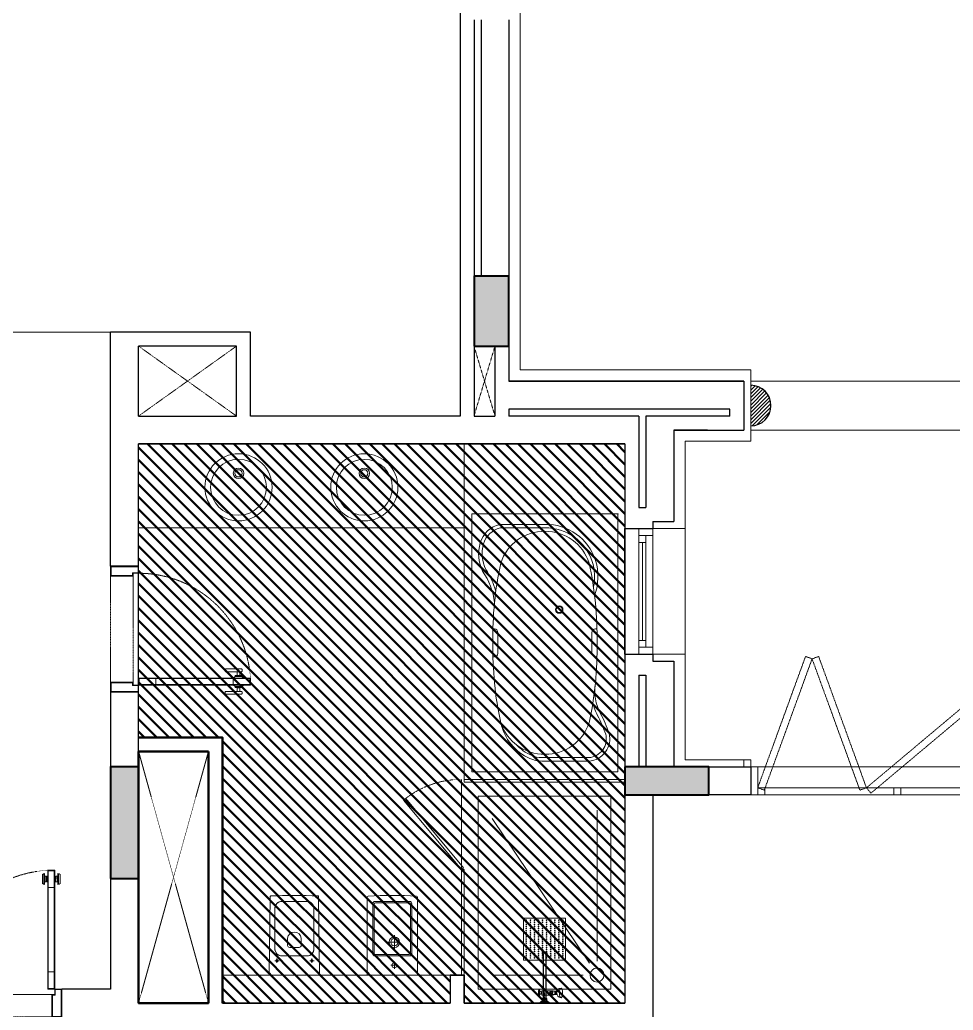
# Model space of a CAD drawing. Header units: inches. Extents: x 258415 to 640093, y 441672 to 945769.
# Drawn here: x 274835 to 281513, y 525595 to 532682 of the extents above; entities that cross this region are included whole.
import ezdxf

# ---------------------------------------------------------------- set-up
doc = ezdxf.new("R2010")
doc.units = ezdxf.units.IN
doc.header["$MEASUREMENT"] = 0
doc.set_wipeout_variables(frame=1)
for name, pattern in [('CENTER', [2, 1.25, -0.25, 0.25, -0.25]), ('HIDDEN', [0.375, 0.25, -0.125]), ('HIDDEN2', [0.1875, 0.125, -0.0625]), ('XREF-HOTEL GUEST RM_OPT-1$0$M-HIDDEN', [1.875, 1.25, -0.625]), ('XREF-HOTEL GUEST RM_OPT-1$0$M-PHANTOM', [12.5, 6.25, -1.25, 1.25, -1.25, 1.25, -1.25])]:
    doc.linetypes.add(name, pattern=pattern)
for name, color, linetype, lineweight in [('1', 1, 'Continuous', 50), ('A-DOOR', 134, 'Continuous', 18), ('A-FLOR-FIXT', 114, 'Continuous', 9), ('A-FLOR-HIDN', 8, 'HIDDEN', 13), ('A-FLOR-TILE', 8, 'Continuous', 9), ('A-GLAZ', 134, 'Continuous', 18), ('A-SHAFT', 3, 'HIDDEN2', 18), ('A-WALL-HATCH', 252, 'Continuous', 20), ('A-WALL-TILE', 8, 'Continuous', 9), ('XREF-V2-FF_COLS$0$A-COLS', 8, 'Continuous', 40), ('XREF-V2-FF_COLS$0$A-COLS-PATT', 253, 'Continuous', 20)]:
    doc.layers.add(name, color=color, linetype=linetype, lineweight=lineweight)
for name, color, linetype in [('A-WALL', 7, 'Continuous'), ('grab bar', 7, 'Continuous'), ('WIPEOUT', 2, 'Continuous')]:
    doc.layers.add(name, color=color, linetype=linetype)

# ---------------------------------------------------------------- blocks, each defined once
blk = doc.blocks.new('360x570 wc-flat-1')
blk.add_wipeout([(-144861.8, 73402.2), (-144861.8, 73754.2), (-144856.8, 73758.2), (-144301.4, 73750.7), (-144296.2, 73746.9), (-144291.8, 73578.2), (-144296.2, 73409.5), (-144300.2, 73405.7), (-144857.8, 73398.2)]).dxf.layer = 'WIPEOUT'
for p, q in [((-144774.2, 73703.2), (-144743.9, 73703.2)), ((-144759, 73718.4), (-144759, 73688.1)), ((-144384.9, 73718.2), (-144674.9, 73718.2)), ((-144724.9, 73488.2), (-144724.9, 73668.2)), ((-144334.9, 73488.2), (-144334.9, 73668.2)), ((-144664.3, 73612.2), (-144664.3, 73544.2)), ((-144598.4, 73627.2), (-144649.3, 73627.2)), ((-144598.4, 73529.2), (-144649.3, 73529.2)), ((-144774.2, 73453.2), (-144743.9, 73453.2)), ((-144759, 73438.1), (-144759, 73468.4)), ((-144384.9, 73438.2), (-144674.9, 73438.2))]:
    blk.add_line(p, q)
at = {"flags": 128}
blk.add_lwpolyline([(-144861.8, 73402.2, 0.414214), (-144857.8, 73398.2), (-144856.8, 73398.2), (-144301.4, 73405.7), (-144300.2, 73405.7, 0.39943), (-144296.2, 73409.5, 0.026126), (-144296.2, 73746.9, 0.39943), (-144300.2, 73750.7), (-144301.4, 73750.7), (-144856.8, 73758.2), (-144857.8, 73758.2, 0.414214), (-144861.8, 73754.2)], format="xyb", close=True, dxfattribs=at)
for points in [[(-144384.9, 73438.2), (-144674.9, 73438.2, -0.414214), (-144724.9, 73488.2), (-144724.9, 73668.2, -0.414214), (-144674.9, 73718.2), (-144384.9, 73718.2, -0.414214), (-144334.9, 73668.2), (-144334.9, 73488.2, -0.414214)], [(-144598.4, 73529.2), (-144649.3, 73529.2, -0.414214), (-144664.3, 73544.2), (-144664.3, 73612.2, -0.414214), (-144649.3, 73627.2), (-144598.4, 73627.2, -0.899264)]]:
    blk.add_lwpolyline(points, format="xyb", close=True)
for centre in [(-144759, 73703.2), (-144759, 73703.2), (-144759, 73453.2), (-144759, 73453.2)]:
    blk.add_circle(centre, 7.5)
for centre, radius, start, end in [((-144674.9, 73668.2), 50, 90, 180), ((-144384.9, 73668.2), 50, 0, 90), ((-144649.3, 73612.2), 15, 90, 180), ((-144603.6, 73578.2), 49.3, 276.07217, 83.92783), ((-144674.9, 73488.2), 50, 180, 270), ((-144649.3, 73544.2), 15, 180, 270), ((-144384.9, 73488.2), 50, 270, 0)]:
    blk.add_arc(centre, radius, start, end)
blk = doc.blocks.new('360x570 bidet-flat-1')
blk.add_wipeout([(-141860.6, 71781.4), (-142419, 71781.4), (-142419, 72141.4), (-141860.6, 72141.4), (-141853.6, 72134.8), (-141849, 71961.4), (-141853.6, 71788.1)]).dxf.layer = 'WIPEOUT'
for p, q in [((-142282.1, 71838.4), (-142282.1, 72084.4)), ((-142272.1, 71841.4), (-142272.1, 72081.4)), ((-141909.1, 72101.4), (-142265.1, 72101.4)), ((-141912.1, 72091.4), (-142262.1, 72091.4)), ((-141902.1, 71841.4), (-141902.1, 72081.4)), ((-141892.1, 71838.4), (-141892.1, 72084.4)), ((-141909.1, 71821.4), (-142265.1, 71821.4)), ((-141912.1, 71831.4), (-142262.1, 71831.4))]:
    blk.add_line(p, q)
at = {"ltscale": 30}
for p, q in [((-142349, 71950.4), (-142349, 72002.4)), ((-142184, 71927.2), (-142184, 72005.7)), ((-142375, 71976.4), (-142323, 71976.4)), ((-142133.2, 71976.4), (-142233.2, 71976.4))]:
    blk.add_line(p, q, dxfattribs=at)
at = {"flags": 128}
blk.add_lwpolyline([(-142419, 71781.4), (-141860.6, 71781.4, 0.399035), (-141853.6, 71788.1, 0.026808), (-141853.6, 72134.8, 0.399035), (-141860.6, 72141.4), (-142419, 72141.4)], format="xyb", close=True, dxfattribs=at)
for centre, radius in [((-142184, 71976.4), 37.5), ((-142184, 71976.4), 26), ((-142349, 71976.4), 17.5)]:
    blk.add_circle(centre, radius)
for centre, radius, start, end in [((-142265.1, 72084.4), 17, 90, 180), ((-142262.1, 72081.4), 10, 90, 180), ((-141912.1, 72081.4), 10, 0, 90), ((-141909.1, 72084.4), 17, 0, 90), ((-142265.1, 71838.4), 17, 180, 270), ((-142262.1, 71841.4), 10, 180, 270), ((-141912.1, 71841.4), 10, 270, 0), ((-141909.1, 71838.4), 17, 270, 0)]:
    blk.add_arc(centre, radius, start, end)
blk = doc.blocks.new('*U70')
at = {"color": 253, "linetype": 'HIDDEN2'}
for p, q in [((260872.7, 496338.7, 0), (261056.2, 495601.2, 0)), ((260900.9, 495562.5, 0), (260717.4, 496300.1, 0))]:
    blk.add_line(p, q, dxfattribs=at)
at = {"layer": 'A-DOOR'}
for p, q in [((260906.7, 496367.8, 0), (261683, 496560.9, 0)), ((260911.5, 496364.8, 0), (261680.1, 496556.1, 0)), ((261690.3, 496515.3, 0), (261680.1, 496556.1, 0)), ((261683, 496560.9, 0), (261695.1, 496512.4, 0)), ((261695.1, 496512.4, 0), (261683, 496560.9, 0)), ((261683, 496560.9, 0), (261683, 496560.9, 0)), ((261695.1, 496512.4, 0), (260918.8, 496319.2, 0)), ((261690.3, 496515.3, 0), (260921.7, 496324.1, 0)), ((261573.8, 496486.3, 0), (261563.7, 496527.1, 0)), ((260918.8, 496319.2, 0), (260906.7, 496367.8, 0))]:
    blk.add_line(p, q, dxfattribs=at)
at = {"layer": 'A-DOOR', "elevation": 0}
for points in [[(261610.1, 496589.1), (261501.4, 496562.1, -0.414214), (261496.5, 496565), (261493.6, 496576.6, -0.414214), (261496.5, 496581.5), (261605.2, 496608.5, -0.414214), (261610.1, 496605.6), (261613, 496594, -0.414214)], [(261643.9, 496453.3), (261535.2, 496426.2, 0.414214), (261532.3, 496421.4), (261535.2, 496409.7, 0.414214), (261540, 496406.8), (261648.7, 496433.9, 0.414214), (261651.6, 496438.7), (261648.7, 496450.3, 0.414214)]]:
    blk.add_lwpolyline(points, format="xyb", close=True, dxfattribs=at)
at = {"layer": 'A-DOOR', "elevation": 0, "flags": 128}
for points in [[(261563.7, 496527.1), (261573.8, 496486.3), (261690.3, 496515.3), (261680.1, 496556.1)], [(260911.5, 496364.8), (260921.7, 496324.1), (261038.1, 496353.1), (261028, 496393.8)]]:
    blk.add_lwpolyline(points, close=True, dxfattribs=at)
at = {"layer": 'A-DOOR', "elevation": 0}
for points in [[(261634.5, 496548.8), (261566.6, 496531.9), (261573.9, 496544), (261622.4, 496556.1)], [(261621.7, 496559), (261620.5, 496563.9), (261571.9, 496551.8), (261573.1, 496547)], [(261605.6, 496561.5), (261599.4, 496586.5), (261580, 496581.6), (261586.2, 496556.7)], [(261646.6, 496500.3), (261578.7, 496483.4), (261590.8, 496476.1), (261639.3, 496488.2)], [(261640, 496485.3), (261641.2, 496480.4), (261592.7, 496468.4), (261591.5, 496473.2)], [(261627, 496475.6), (261633.2, 496450.6), (261613.8, 496445.8), (261607.6, 496470.7)], [(260894.6, 496416.3), (260906.7, 496367.8), (260867.9, 496358.1), (260872.7, 496338.7), (260717.4, 496300.1), (260700.5, 496368)], [(260891.7, 496411.4), (260901.9, 496370.7), (260863, 496361), (260867.9, 496341.6), (260720.4, 496304.9), (260705.4, 496365.1)], [(261111.9, 495542.9), (261099.9, 495591.4), (261061, 495581.8), (261056.2, 495601.2), (260900.9, 495562.5), (260917.8, 495494.6)], [(261107.1, 495545.8), (261096.9, 495586.6), (261058.1, 495576.9), (261053.3, 495596.3), (260905.8, 495559.6), (260920.8, 495499.5)]]:
    blk.add_lwpolyline(points, close=True, dxfattribs=at)
at = {"layer": 'A-DOOR', "linetype": 'CENTER', "ltscale": 0.4}
blk.add_arc((260905.6, 496369.9, 0), 802.3, 284.01482, 10.23282, dxfattribs=at)
blk = doc.blocks.new('*U75')
at = {"color": 253, "linetype": 'HIDDEN2'}
for p, q in [((259343.6, 493206.9, 0), (260954.5, 493607.6, 0)), ((260993.1, 493452.4, 0), (259382.2, 493051.6, 0))]:
    blk.add_line(p, q, dxfattribs=at)
at = {"layer": 'A-DOOR'}
for p, q in [((260693.7, 494436.7, 0), (260713, 494359.1, 0)), ((260702.4, 494418.3, 0), (260712.1, 494420.7, 0)), ((260759, 494476.1, 0), (260710.5, 494464.1, 0)), ((260710.5, 494464.1, 0), (260759, 494476.1, 0)), ((260710.5, 494464.1, 0), (260915.7, 493639.2, 0)), ((260712.1, 494420.7, 0), (260721.7, 494381.9, 0)), ((260715.4, 494461.2, 0), (260756.1, 494471.3, 0)), ((260715.4, 494461.2, 0), (260918.7, 493644.1, 0)), ((260716, 494421.7, 0), (260720.8, 494422.9, 0)), ((260716, 494421.7, 0), (260725.6, 494382.8, 0)), ((260959.4, 493654.2, 0), (260756.1, 494471.3, 0)), ((260964.3, 493651.3, 0), (260759, 494476.1, 0)), ((260774.1, 494436.1, 0), (260769.3, 494434.9, 0)), ((260774.1, 494436.1, 0), (260783.8, 494397.3, 0)), ((260787.7, 494439.5, 0), (260778, 494437.1, 0)), ((260778, 494437.1, 0), (260787.6, 494398.3, 0)), ((260786.7, 494459.9, 0), (260806.1, 494382.2, 0)), ((260787.7, 494439.5, 0), (260797.3, 494400.7, 0)), ((260702.4, 494418.3, 0), (260712, 494379.5, 0)), ((260712, 494379.5, 0), (260721.7, 494381.9, 0)), ((260725.6, 494382.8, 0), (260730.4, 494384, 0)), ((260744.3, 494344.7, 0), (260785.1, 494354.8, 0)), ((260783.8, 494397.3, 0), (260778.9, 494396.1, 0)), ((260797.3, 494400.7, 0), (260787.6, 494398.3, 0)), ((259157.8, 494077.8, 0), (259109.3, 494065.7, 0)), ((259109.3, 494065.7, 0), (259157.8, 494077.8, 0)), ((259314.5, 493240.8, 0), (259109.3, 494065.7, 0)), ((259154.9, 494072.9, 0), (259114.2, 494062.8, 0)), ((259154.9, 494072.9, 0), (259358.2, 493255.8, 0)), ((259157.8, 494077.8, 0), (259363.1, 493252.9, 0)), ((259092.5, 494038.3, 0), (259111.8, 493960.7, 0)), ((259101.2, 494019.9, 0), (259110.9, 494022.3, 0)), ((259101.2, 494019.9, 0), (259110.8, 493981.1, 0)), ((259110.9, 494022.3, 0), (259120.5, 493983.5, 0)), ((259317.5, 493245.7, 0), (259114.2, 494062.8, 0)), ((259114.8, 494023.3, 0), (259119.6, 494024.5, 0)), ((259114.8, 494023.3, 0), (259124.4, 493984.5, 0)), ((259172.9, 494037.7, 0), (259168.1, 494036.6, 0)), ((259172.9, 494037.7, 0), (259182.6, 493998.9, 0)), ((259186.5, 494041.1, 0), (259176.8, 494038.7, 0)), ((259176.8, 494038.7, 0), (259186.4, 493999.9, 0)), ((259182.6, 493998.9, 0), (259177.8, 493997.7, 0)), ((259185.5, 494061.5, 0), (259204.9, 493983.9, 0)), ((259196.2, 494002.3, 0), (259186.4, 493999.9, 0)), ((259186.5, 494041.1, 0), (259196.2, 494002.3, 0)), ((259110.8, 493981.1, 0), (259120.5, 493983.5, 0)), ((259124.4, 493984.5, 0), (259129.2, 493985.7, 0)), ((259183.9, 493956.5, 0), (259143.1, 493946.3, 0)), ((260915.7, 493639.2, 0), (260964.3, 493651.3, 0)), ((259363.1, 493252.9, 0), (259314.5, 493240.8, 0))]:
    blk.add_line(p, q, dxfattribs=at)
at = {"layer": 'A-DOOR', "elevation": 0}
for points in [[(260681, 494425.3), (260696.5, 494363.2)], [(260689.2, 494433.8), (260707.7, 494359.6)], [(260792, 494459.3), (260810.5, 494385.2)], [(260803.2, 494455.7), (260818.7, 494393.6)], [(259079.8, 494027), (259095.3, 493964.8)], [(259088.1, 494035.4), (259106.5, 493961.3)], [(259190.8, 494061), (259209.3, 493986.8)], [(259202, 494057.4), (259217.5, 493995.2)]]:
    blk.add_lwpolyline(points, dxfattribs=at)
for points in [[(260693.7, 494436.7), (260713, 494359.1, -2.191511)], [(260786.7, 494459.9), (260806.1, 494382.2, 2.191511)], [(259092.5, 494038.3), (259111.8, 493960.7, -2.191511)], [(259185.5, 494061.5), (259204.9, 493983.9, 2.191511)]]:
    blk.add_lwpolyline(points, format="xyb", dxfattribs=at)
at = {"layer": 'A-DOOR', "elevation": 0, "flags": 128}
for points in [[(260785.1, 494354.8), (260744.3, 494344.7), (260715.4, 494461.2), (260756.1, 494471.3)], [(259143.1, 493946.3), (259183.9, 493956.5), (259154.9, 494072.9), (259114.2, 494062.8)], [(260959.4, 493654.2), (260918.7, 493644.1), (260889.7, 493760.5), (260930.4, 493770.7)], [(259317.5, 493245.7), (259358.2, 493255.8), (259329.2, 493372.3), (259288.5, 493362.1)]]:
    blk.add_lwpolyline(points, close=True, dxfattribs=at)
at = {"layer": 'A-DOOR', "elevation": 0}
for points in [[(261012.8, 493663.4), (260964.3, 493651.3), (260973.9, 493612.5), (260954.5, 493607.6), (260993.1, 493452.4), (261061.1, 493469.3)], [(261009.9, 493658.5), (260969.1, 493648.4), (260978.8, 493609.6), (260959.4, 493604.7), (260996.1, 493457.2), (261056.2, 493472.2)], [(259266, 493228.8), (259314.5, 493240.8), (259324.2, 493202), (259343.6, 493206.9), (259382.2, 493051.6), (259314.3, 493034.7)], [(259270.9, 493225.9), (259311.6, 493236), (259321.3, 493197.2), (259340.7, 493202), (259377.4, 493054.5), (259317.2, 493039.5)]]:
    blk.add_lwpolyline(points, close=True, dxfattribs=at)
at = {"layer": 'A-DOOR', "linetype": 'CENTER', "ltscale": 0.4}
for centre, start, end in [((260967.2, 493650.8, 0), 107.52049, 193.89376), ((259312.1, 493239, 0), 14.04909, 100.42235)]:
    blk.add_arc(centre, 852.8, start, end, dxfattribs=at)
at = {"layer": 'A-DOOR'}
for centre, start, end in [((260714.6, 494400.7, 0), 120.23163, 143.76324), ((260785.1, 494418.2, 0), 64.1796, 87.71122), ((260714.6, 494400.7, 0), 244.1796, 267.71122), ((260785.1, 494418.2, 0), 300.23163, 323.76324), ((259113.5, 494002.3, 0), 120.23163, 143.76324), ((259183.9, 494019.9, 0), 64.1796, 87.71122), ((259183.9, 494019.9, 0), 300.23163, 323.76324), ((259113.5, 494002.3, 0), 244.1796, 267.71122)]:
    blk.add_arc(centre, 41.7, start, end, dxfattribs=at)
blk = doc.blocks.new('*E32')
at = {"color": 0, "linetype": 'Continuous', "lineweight": 30, "extrusion": (0, 0, -1)}
for centre, major_axis, ratio, start_param, end_param in [((-2.7, 33.5), (0.048, -0.498), 0.095735, 1.580043, 3.141593), ((-2.7, 33.5), (-0.048, 0.498), 0.048068, 4.721659, 6.283185), ((-2.7, -33.5), (0.024, 0.499), 0.096154, 4.268175, 4.70774)]:
    blk.add_ellipse(centre, major_axis=major_axis, ratio=ratio, start_param=start_param, end_param=end_param, dxfattribs=at)
at = {"color": 0, "linetype": 'Continuous', "lineweight": 30}
blk.add_ellipse((-2.7, -33.5), major_axis=(0.048, 0.498), ratio=0.048068, start_param=1.575445, end_param=3.141593, dxfattribs=at)
blk = doc.blocks.new('XREF-HOTEL GUEST RM_OPT-1$0$HOLE')
at = {"extrusion": (0.001334, 0.001979, 0.999997)}
for radius, start, end in [(0.0025, 39.98852, 219.98852), (0.00213, 39.98852, 219.98852), (0.0025, 219.98852, 39.98852), (0.00213, 219.98852, 39.98852), (0.00113, 39.98852, 219.98852), (0.00113, 219.98852, 39.98852)]:
    blk.add_arc((0, 0), radius, start, end, dxfattribs=at)
blk = doc.blocks.new('XREF-HOTEL GUEST RM_OPT-1$0$SHO-RAIN-HEAD')
blk.add_lwpolyline([(-0.15, 0), (0.15, 0), (0.15, 0.3), (-0.15, 0.3)], close=True)
at = {"rotation": 89.99999999058507}
for p in [(-0.1309, 0.285), (-0.1018, 0.285), (-0.0727, 0.285), (-0.0436, 0.285), (-0.0145, 0.285), (0.0145, 0.285), (0.0436, 0.285), (0.0727, 0.285), (0.1018, 0.285), (0.1309, 0.285), (-0.1309, 0.27), (-0.1309, 0.255), (-0.1309, 0.24), (-0.1309, 0.225), (-0.1309, 0.21), (-0.1018, 0.27), (-0.1018, 0.255), (-0.1018, 0.24), (-0.1018, 0.225), (-0.1018, 0.21), (-0.0727, 0.27), (-0.0727, 0.255), (-0.0727, 0.24), (-0.0727, 0.225), (-0.0727, 0.21), (-0.0436, 0.27), (-0.0436, 0.255), (-0.0436, 0.24), (-0.0436, 0.225), (-0.0436, 0.21), (-0.0145, 0.27), (-0.0145, 0.255), (-0.0145, 0.24), (-0.0145, 0.225), (-0.0145, 0.21), (0.0145, 0.27), (0.0145, 0.255), (0.0145, 0.24), (0.0145, 0.225), (0.0145, 0.21), (0.0436, 0.27), (0.0436, 0.255), (0.0436, 0.24), (0.0436, 0.225), (0.0436, 0.21), (0.0727, 0.27), (0.0727, 0.255), (0.0727, 0.24), (0.0727, 0.225), (0.0727, 0.21), (0.1018, 0.27), (0.1018, 0.255), (0.1018, 0.24), (0.1018, 0.225), (0.1018, 0.21), (0.1309, 0.27), (0.1309, 0.255), (0.1309, 0.24), (0.1309, 0.225), (0.1309, 0.21), (-0.1309, 0.195), (-0.1309, 0.18), (-0.1309, 0.165), (-0.1018, 0.195), (-0.1018, 0.18), (-0.1018, 0.165), (-0.0727, 0.195), (-0.0727, 0.18), (-0.0727, 0.165), (-0.0436, 0.195), (-0.0436, 0.18), (-0.0436, 0.165), (-0.0145, 0.195), (-0.0145, 0.18), (-0.0145, 0.165), (0.0145, 0.195), (0.0145, 0.18), (0.0145, 0.165), (0.0436, 0.195), (0.0436, 0.18), (0.0436, 0.165), (0.0727, 0.195), (0.0727, 0.18), (0.0727, 0.165), (0.1018, 0.195), (0.1018, 0.18), (0.1018, 0.165), (0.1309, 0.195), (0.1309, 0.18), (0.1309, 0.165)]:
    blk.add_blockref('XREF-HOTEL GUEST RM_OPT-1$0$HOLE', p, dxfattribs=at)
for p in [(-0.1309, 0.15), (-0.1018, 0.15), (-0.0727, 0.15), (-0.0436, 0.15), (-0.0145, 0.15), (0.0145, 0.15), (0.0436, 0.15), (0.0727, 0.15), (0.1018, 0.15), (0.1309, 0.15)]:
    blk.add_blockref('XREF-HOTEL GUEST RM_OPT-1$0$HOLE', p)
at = {"xscale": -1, "rotation": 89.99999948823634}
for p in [(-0.1309, 0.135), (-0.1309, 0.12), (-0.1309, 0.105), (-0.1309, 0.09), (-0.1309, 0.075), (-0.1018, 0.135), (-0.1018, 0.12), (-0.1018, 0.105), (-0.1018, 0.09), (-0.1018, 0.075), (-0.0727, 0.135), (-0.0727, 0.12), (-0.0727, 0.105), (-0.0727, 0.09), (-0.0727, 0.075), (-0.0436, 0.135), (-0.0436, 0.12), (-0.0436, 0.105), (-0.0436, 0.09), (-0.0436, 0.075), (-0.0145, 0.135), (-0.0145, 0.12), (-0.0145, 0.105), (-0.0145, 0.09), (-0.0145, 0.075), (0.0145, 0.135), (0.0145, 0.12), (0.0145, 0.105), (0.0145, 0.09), (0.0145, 0.075), (0.0436, 0.135), (0.0436, 0.12), (0.0436, 0.105), (0.0436, 0.09), (0.0436, 0.075), (0.0727, 0.135), (0.0727, 0.12), (0.0727, 0.105), (0.0727, 0.09), (0.0727, 0.075), (0.1018, 0.135), (0.1018, 0.12), (0.1018, 0.105), (0.1018, 0.09), (0.1018, 0.075), (0.1309, 0.135), (0.1309, 0.12), (0.1309, 0.105), (0.1309, 0.09), (0.1309, 0.075), (-0.1309, 0.06), (-0.1309, 0.045), (-0.1309, 0.03), (-0.1309, 0.015), (-0.1018, 0.06), (-0.1018, 0.045), (-0.1018, 0.03), (-0.1018, 0.015), (-0.0727, 0.06), (-0.0727, 0.045), (-0.0727, 0.03), (-0.0727, 0.015), (-0.0436, 0.06), (-0.0436, 0.045), (-0.0436, 0.03), (-0.0436, 0.015), (-0.0145, 0.06), (-0.0145, 0.045), (-0.0145, 0.03), (-0.0145, 0.015), (0.0145, 0.06), (0.0145, 0.045), (0.0145, 0.03), (0.0145, 0.015), (0.0436, 0.06), (0.0436, 0.045), (0.0436, 0.03), (0.0436, 0.015), (0.0727, 0.06), (0.0727, 0.045), (0.0727, 0.03), (0.0727, 0.015), (0.1018, 0.06), (0.1018, 0.045), (0.1018, 0.03), (0.1018, 0.015), (0.1309, 0.06), (0.1309, 0.045), (0.1309, 0.03), (0.1309, 0.015)]:
    blk.add_blockref('XREF-HOTEL GUEST RM_OPT-1$0$HOLE', p, dxfattribs=at)
blk = doc.blocks.new('shower 2')
at = {"linetype": 'Continuous', "lineweight": 30, "extrusion": (-0.001334, -0.001979, 0.999997)}
for p, q in [((-353, 10.6, -0.4), (-35, 10.5, 0)), ((-35, 11.6, 0), (-30, 15, 0)), ((-35, 11.6, 0), (-35, 0, 0)), ((-35, 0, 0), (-35, -11.6, -0.1)), ((-30, 15, 0), (-30, 15, 0)), ((-29.8, 15, 0), (-30, 15, 0)), ((-30, 15, 0), (-30, 15, 0)), ((-29.8, 2.1, 0), (-30, 0.8, 0)), ((-30, 0.8, 0), (-30, 0, 0)), ((-30, 0, 0), (-30, -0.9, 0)), ((-29.4, 15, 0), (-29.8, 15, 0)), ((-29.5, 3.3, 0), (-29.8, 2.1, 0)), ((-29, 4.5, 0), (-29.5, 3.3, 0)), ((-29, 15, 0), (-29.4, 15, 0)), ((-28.4, 15, 0), (-29, 15, 0)), ((-28.5, 5.6, 0), (-29, 4.5, 0)), ((-27.9, 6.7, 0), (-28.5, 5.6, 0)), ((-27.8, 15, 0), (-28.4, 15, 0)), ((-27.2, 7.7, 0), (-27.9, 6.7, 0)), ((-27.1, 15, 0), (-27.8, 15, 0)), ((-26.5, 8.8, 0), (-27.2, 7.7, 0)), ((-26.4, 15, 0), (-27.1, 15, 0)), ((-25.7, 9.7, 0), (-26.5, 8.8, 0)), ((-25.7, 15, 0), (-26.4, 15, 0)), ((-24.9, 15, 0), (-25.7, 15, 0)), ((-24.9, 10.7, 0), (-25.7, 9.7, 0)), ((-24, 15, 0), (-24.9, 15, 0)), ((-24.1, 11.6, 0), (-24.9, 10.7, 0)), ((-23.2, 12.5, 0), (-24.1, 11.6, 0)), ((-23.1, 15.1, 0), (-24, 15, 0)), ((-22.2, 13.3, 0), (-23.2, 12.5, 0)), ((-22.2, 15.2, 0), (-23.1, 15.1, 0)), ((-21.2, 15.4, 0), (-22.2, 15.2, 0)), ((-21.3, 14.1, 0), (-22.2, 13.3, 0)), ((-20.3, 14.8, 0), (-21.3, 14.1, 0)), ((-20.2, 15.6, 0), (-21.2, 15.4, 0)), ((-19.2, 15.5, 0), (-20.3, 14.8, 0)), ((-19.2, 16, 0), (-20.2, 15.6, 0)), ((-19.2, 16, 0), (-17.6, 16.5, 0)), ((-3.4, 33.4, 0.1), (-3.3, 33.6, 0.1)), ((-3.3, 33.6, 0.1), (-3.2, 33.7, 0.1)), ((-3.2, 33.7, 0.1), (-3.1, 33.9, 0.1)), ((-3.1, 33.9, 0.1), (-2.8, 34, 0.1)), ((-2.3, 34, 0.1), (-2.8, 34, 0.1)), ((0, 33.5, 0.1), (-2.8, 33.5, 0.1)), ((-1.9, 34, 0.1), (-2.3, 34, 0.1)), ((-1.5, 34, 0.1), (-1.9, 34, 0.1)), ((-1.1, 34, 0.1), (-1.5, 34, 0.1)), ((-0.8, 34, 0.1), (-1.1, 34, 0.1)), ((-0.4, 34, 0.1), (-0.8, 34, 0.1)), ((0, 34, 0.1), (-0.4, 34, 0.1)), ((0, 33.5, 0.1), (0, 34, 0.1)), ((0, -33.5, -0.1), (0, 33.5, 0.1)), ((-35, -10.5, -0.1), (-353, -10.4, -0.5)), ((-30, -15, -0.1), (-35, -11.6, -0.1)), ((-30, -0.9, 0), (-29.8, -2.1, 0)), ((-29.8, -15, -0.1), (-30, -15, -0.1)), ((-30, -15, -0.1), (-30, -15, -0.1)), ((-29.8, -2.1, 0), (-29.4, -3.4, 0)), ((-29.5, -15, -0.1), (-29.8, -15, -0.1)), ((-29, -15, -0.1), (-29.5, -15, -0.1)), ((-29.4, -3.4, 0), (-29, -4.5, 0)), ((-29, -4.5, 0), (-28.5, -5.6, 0)), ((-28.5, -15, -0.1), (-29, -15, -0.1)), ((-28.5, -5.6, 0), (-27.9, -6.7, -0.1)), ((-27.9, -15, -0.1), (-28.5, -15, -0.1)), ((-27.9, -6.7, -0.1), (-27.2, -7.8, -0.1)), ((-27.2, -15, -0.1), (-27.9, -15, -0.1)), ((-27.2, -7.8, -0.1), (-26.5, -8.8, -0.1)), ((-26.5, -15, -0.1), (-27.2, -15, -0.1)), ((-26.5, -8.8, -0.1), (-25.7, -9.8, -0.1)), ((-25.7, -15, -0.1), (-26.5, -15, -0.1)), ((-25.7, -9.8, -0.1), (-24.9, -10.7, -0.1)), ((-24.9, -15, -0.1), (-25.7, -15, -0.1)), ((-24.9, -10.7, -0.1), (-24.1, -11.6, -0.1)), ((-24.1, -15, -0.1), (-24.9, -15, -0.1)), ((-24.1, -11.6, -0.1), (-23.2, -12.5, -0.1)), ((-23.2, -15.1, -0.1), (-24.1, -15, -0.1)), ((-23.2, -12.5, -0.1), (-22.2, -13.3, -0.1)), ((-22.2, -15.2, -0.1), (-23.2, -15.1, -0.1)), ((-22.2, -13.3, -0.1), (-21.3, -14.1, -0.1)), ((-21.3, -15.4, -0.1), (-22.2, -15.2, -0.1)), ((-21.3, -14.1, -0.1), (-20.3, -14.8, -0.1)), ((-20.3, -15.6, -0.1), (-21.3, -15.4, -0.1)), ((-20.3, -14.8, -0.1), (-19.2, -15.5, -0.1)), ((-19.2, -16, -0.1), (-20.3, -15.6, -0.1)), ((-17.6, -16.5, -0.1), (-19.2, -16, -0.1)), ((-3.4, -33.4, -0.1), (-3.3, -33.6, -0.1)), ((-3.3, -33.6, -0.1), (-3.2, -33.7, -0.1)), ((-3.2, -33.7, -0.1), (-3.1, -33.9, -0.1)), ((-3.1, -33.9, -0.1), (-2.9, -34, -0.1)), ((0, -33.5, -0.1), (-2.8, -33.5, -0.1)), ((-2.8, -34, -0.1), (-2.3, -34, -0.1)), ((-2.6, -34, -0.1), (-2.2, -34, -0.1)), ((-2.3, -34, -0.1), (-2, -34, -0.1)), ((-2, -34, -0.1), (-1.6, -34, -0.1)), ((-1.6, -34, -0.1), (-1.2, -34, -0.1)), ((-1.2, -34, -0.1), (-0.8, -34, -0.1)), ((-0.8, -34, -0.1), (-0.5, -34, -0.1)), ((-0.5, -34, -0.1), (0, -34, -0.1)), ((0, -34, -0.1), (0, -33.5, -0.1))]:
    blk.add_line(p, q, dxfattribs=at)
at = {"extrusion": (0.001334, 0.001979, -0.999997)}
for p, q in [((-35, 10.5, 0), (-247.6, 10.6, -0.3)), ((-30, 15, 0), (-35, 11.6, 0)), ((-35, 11.6, 0), (-35, 10.5, 0)), ((-26.2, 15, 0), (-30, 15, 0)), ((-23.4, 15.1, 0), (-26.2, 15, 0)), ((-19.7, 15.8, 0), (-23.4, 15.1, 0)), ((-17.6, 16.6, 0), (-19.7, 15.8, 0)), ((-15, 18.2, 0), (-17.6, 16.6, 0)), ((-13.1, 19.8, 0), (-15, 18.2, 0)), ((-11.3, 21.7, 0), (-13.1, 19.8, 0)), ((-9.7, 24.1, 0), (-11.3, 21.7, 0)), ((-6.7, 28.5, 0), (-9.7, 24.1, 0)), ((-4.4, 31.9, 0.1), (-6.7, 28.5, 0)), ((-3.7, 32.9, 0.1), (-4.4, 31.9, 0.1)), ((-3.3, 33.6, 0.1), (-3.7, 32.9, 0.1)), ((-2.8, 34, 0.1), (-3.3, 33.6, 0.1)), ((0, 34, 0.1), (-2.8, 34, 0.1)), ((0, -34, -0.1), (0, 34, 0.1)), ((-248.5, -10.4, -0.4), (-35, -10.5, -0.1)), ((-35, -10.5, -0.1), (-35, -11.6, -0.1)), ((-35, -11.6, -0.1), (-30, -15, -0.1)), ((-30, -15, -0.1), (-25.1, -15, -0.1)), ((-25.1, -15, -0.1), (-23.6, -15, -0.1)), ((-23.6, -15, -0.1), (-21.5, -15.3, -0.1)), ((-21.5, -15.3, -0.1), (-19.2, -16, -0.1)), ((-19.2, -16, -0.1), (-17.4, -16.7, -0.1)), ((-17.4, -16.7, -0.1), (-15.5, -17.8, -0.1)), ((-15.5, -17.8, -0.1), (-13.6, -19.3, -0.1)), ((-13.6, -19.3, -0.1), (-12.4, -20.5, -0.1)), ((-12.4, -20.5, -0.1), (-11.3, -21.8, -0.1)), ((-11.3, -21.8, -0.1), (-8.8, -25.3, -0.1)), ((-8.8, -25.3, -0.1), (-3.5, -33.3, -0.1)), ((-3.5, -33.3, -0.1), (-3.3, -33.6, -0.1)), ((-3.3, -33.6, -0.1), (-3.1, -33.9, -0.1)), ((-3.1, -33.9, -0.1), (-2.8, -34, -0.1)), ((-2.8, -34, -0.1), (-2.5, -34, -0.1)), ((-2.5, -34, -0.1), (0, -34, -0.1))]:
    blk.add_line(p, q, dxfattribs=at)
for p, q in [((-99.1, 36.6, 0), (-99.1, 41.2, 0)), ((-99.1, 41.2, 0), (-45.9, 41.2, 0)), ((-45.9, 36.6, 0), (-99.1, 36.6, 0)), ((-88.8, 41.2, 0), (-88.8, 42.8, 0)), ((-88.8, 42.8, 0), (-56.3, 42.8, 0)), ((-56.3, 41.2, 0), (-88.8, 41.2, 0)), ((-88.8, 41.2, 0), (-88.8, 36.6, 0)), ((-87.3, -60.5, 0), (-87.3, 20, 0)), ((-87.3, 20, 0), (-57.3, 20, 0)), ((-78.9, 27.2, 0), (-78.9, 23, 0)), ((-66.1, 23, 0), (-78.9, 23, 0)), ((-67.1, 23, 0), (-77.9, 23, 0)), ((-77.9, 23, 0), (-77.9, 20, 0)), ((-77.9, 20, 0), (-67.1, 20, 0)), ((-72.3, 41.2, 0), (-72.3, 36.6, 0)), ((-67.1, 20, 0), (-67.1, 23, 0)), ((-66.1, 27.2, 0), (-66.1, 23, 0)), ((-57.3, 20, 0), (-57.3, -60.5, 0)), ((-20.7, 8.6, 0), (-57.3, 8.7, 0)), ((-56.3, 42.8, 0), (-56.3, 41.2, 0)), ((-56.3, 41.2, 0), (-56.3, 36.6, 0)), ((-45.9, 41.2, 0), (-45.9, 36.6, 0)), ((-21.1, -8.6, 0), (-21.1, 8.6, 0)), ((-3, 22.5, 0), (-5, 22.5, 0)), ((-5, 22.5, 0), (-5, -22.5, 0)), ((0, 22.5, 0), (-3, 22.5, 0)), ((0, -22.5, 0), (0, 22.5, 0)), ((0, -20, 0), (0, 20, 0)), ((-84.1, -60.5, 0), (-87.3, -60.5, 0)), ((-84.2, -88.6, 0), (-84.1, -47.4, 0)), ((-60.9, -88.4, 0), (-60.9, -47.4, 0)), ((-57.3, -60.5, 0), (-60.9, -60.5, 0)), ((-21.1, -8.6, 0), (-57.3, -8.6, 0)), ((-5, -22.5, 0), (0, -22.5, 0))]:
    blk.add_line(p, q)
at = {"linetype": 'XREF-HOTEL GUEST RM_OPT-1$0$M-PHANTOM', "ltscale": 0.25}
blk.add_line((-92.1, 0, 0), (2.9, 0, 0), dxfattribs=at)
at = {"linetype": 'Continuous', "lineweight": 0, "extrusion": (-0.001334, -0.001979, 0.999997)}
for p, q in [((-17.6, 16.5, 0), (-30, 10.6, 0)), ((-30, 15, 0), (-30, 10.6, 0)), ((-30, 10.6, 0), (-30, 0.8, 0)), ((-17.7, 16.6, 0), (-19.2, 16, 0)), ((-19.2, 15.5, 0), (-18.2, 15.9, 0)), ((-18.2, 15.9, 0), (-17.2, 16.4, 0)), ((-16.4, 17.2, 0), (-17.7, 16.6, 0)), ((-17.2, 16.4, 0), (-16.2, 16.9, 0)), ((-15.2, 18, 0), (-16.4, 17.2, 0)), ((-16.2, 16.9, 0), (-15.3, 17.5, 0)), ((-15.3, 17.5, 0), (-14.5, 18.1, 0)), ((-14.1, 18.9, 0), (-15.2, 18, 0)), ((-14.5, 18.1, 0), (-13.7, 18.8, 0)), ((-13.1, 19.8, 0), (-14.1, 18.9, 0)), ((-13.7, 18.8, 0), (-13, 19.5, 0)), ((-12.1, 20.7, 0), (-13.1, 19.8, 0)), ((-13, 19.5, 0), (-12.3, 20.2, 0)), ((-12.3, 20.2, 0), (-11.7, 20.9, 0)), ((-11.3, 21.7, 0), (-12.1, 20.7, 0)), ((-11.7, 20.9, 0), (-11.1, 21.7, 0)), ((-10.6, 22.7, 0), (-11.3, 21.7, 0)), ((-11.1, 21.7, 0), (-10.6, 22.5, 0)), ((-9.9, 23.8, 0), (-10.6, 22.7, 0)), ((-10.6, 22.5, 0), (-10, 23.3, 0)), ((-10, 23.3, 0), (-9.5, 24.1, 0)), ((-9.2, 24.9, 0), (-9.9, 23.8, 0)), ((-9.5, 24.1, 0), (-9, 24.8, 0)), ((-8.4, 25.9, 0), (-9.2, 24.9, 0)), ((-9, 24.8, 0), (-8.5, 25.6, 0)), ((-8.5, 25.6, 0), (-7.9, 26.4, 0)), ((-7.7, 27, 0), (-8.4, 25.9, 0)), ((-7.9, 26.4, 0), (-7.4, 27.2, 0)), ((-7, 28.1, 0), (-7.7, 27, 0)), ((-7.4, 27.2, 0), (-6.9, 28, 0)), ((-6.3, 29.2, 0), (-7, 28.1, 0)), ((-6.9, 28, 0), (-6.3, 28.8, 0)), ((-5.5, 30.2, 0.1), (-6.3, 29.2, 0)), ((-6.3, 28.8, 0), (-5.8, 29.6, 0.1)), ((-5.8, 29.6, 0.1), (-5.3, 30.4, 0.1)), ((-4.8, 31.3, 0.1), (-5.5, 30.2, 0.1)), ((-5.3, 30.4, 0.1), (-4.7, 31.1, 0.1)), ((-4.1, 32.4, 0.1), (-4.8, 31.3, 0.1)), ((-4.7, 31.1, 0.1), (-4.2, 31.9, 0.1)), ((-4.2, 31.9, 0.1), (-3.7, 32.7, 0.1)), ((-3.4, 33.5, 0.1), (-4.1, 32.4, 0.1)), ((-3.7, 32.7, 0.1), (-2.8, 33.5, 0.1)), ((-2.8, 34, 0.1), (-2.9, 34, 0.1)), ((-2.8, 33.5, 0.1), (-2.8, -33.5, -0.1)), ((-30, -10.6, -0.1), (-30, -0.9, 0)), ((-30, -15, -0.1), (-30, -10.6, -0.1)), ((-30, -10.6, -0.1), (-17.6, -16.5, -0.1)), ((-18.2, -15.9, -0.1), (-19.2, -15.5, -0.1)), ((-19.2, -16, -0.1), (-17.8, -16.5, -0.1)), ((-17.2, -16.4, -0.1), (-18.2, -15.9, -0.1)), ((-17.8, -16.5, -0.1), (-16.5, -17.2, -0.1)), ((-16.2, -16.9, -0.1), (-17.2, -16.4, -0.1)), ((-16.5, -17.2, -0.1), (-15.3, -18, -0.1)), ((-15.3, -17.5, -0.1), (-16.2, -16.9, -0.1)), ((-14.5, -18.1, -0.1), (-15.3, -17.5, -0.1)), ((-15.3, -18, -0.1), (-14.2, -18.8, -0.1)), ((-13.7, -18.8, -0.1), (-14.5, -18.1, -0.1)), ((-14.2, -18.8, -0.1), (-13.1, -19.7, -0.1)), ((-13, -19.5, -0.1), (-13.7, -18.8, -0.1)), ((-13.1, -19.7, -0.1), (-12.2, -20.6, -0.1)), ((-12.3, -20.2, -0.1), (-13, -19.5, -0.1)), ((-11.7, -20.9, -0.1), (-12.3, -20.2, -0.1)), ((-12.2, -20.6, -0.1), (-11.4, -21.6, -0.1)), ((-11.1, -21.7, -0.1), (-11.7, -20.9, -0.1)), ((-11.4, -21.6, -0.1), (-10.6, -22.7, -0.1)), ((-10.6, -22.5, -0.1), (-11.1, -21.7, -0.1)), ((-10.1, -23.3, -0.1), (-10.6, -22.5, -0.1)), ((-10.6, -22.7, -0.1), (-9.9, -23.7, -0.1)), ((-9.5, -24.1, -0.1), (-10.1, -23.3, -0.1)), ((-9.9, -23.7, -0.1), (-9.2, -24.8, -0.1)), ((-9, -24.8, -0.1), (-9.5, -24.1, -0.1)), ((-9.2, -24.8, -0.1), (-8.5, -25.9, -0.1)), ((-8.5, -25.6, -0.1), (-9, -24.8, -0.1)), ((-7.9, -26.4, -0.1), (-8.5, -25.6, -0.1)), ((-8.5, -25.9, -0.1), (-7.8, -27, -0.1)), ((-7.4, -27.2, -0.1), (-7.9, -26.4, -0.1)), ((-7.8, -27, -0.1), (-7, -28, -0.1)), ((-6.9, -28, -0.1), (-7.4, -27.2, -0.1)), ((-7, -28, -0.1), (-6.3, -29.1, -0.1)), ((-6.3, -28.8, -0.1), (-6.9, -28, -0.1)), ((-5.8, -29.6, -0.1), (-6.3, -28.8, -0.1)), ((-6.3, -29.1, -0.1), (-5.6, -30.2, -0.1)), ((-5.3, -30.4, -0.1), (-5.8, -29.6, -0.1)), ((-5.6, -30.2, -0.1), (-4.9, -31.2, -0.1)), ((-4.7, -31.1, -0.1), (-5.3, -30.4, -0.1)), ((-4.9, -31.2, -0.1), (-4.1, -32.3, -0.1)), ((-4.2, -31.9, -0.1), (-4.7, -31.1, -0.1)), ((-3.7, -32.7, -0.1), (-4.2, -31.9, -0.1)), ((-4.1, -32.3, -0.1), (-3.4, -33.4, -0.1)), ((-2.8, -33.5, -0.1), (-3.7, -32.7, -0.1)), ((-2.9, -34, -0.1), (-2.8, -34, -0.1))]:
    blk.add_line(p, q, dxfattribs=at)
at = {"linetype": 'XREF-HOTEL GUEST RM_OPT-1$0$M-HIDDEN', "ltscale": 0.5}
for radius in [6.11, 5.13]:
    blk.add_circle((-72.3, -47.4, 0), radius, dxfattribs=at)
at = {"linetype": 'Continuous', "lineweight": 30, "extrusion": (-0.001334, -0.001979, 0.999997)}
for centre, radius, start, end in [((-353, 0.1), 16, 41.00005, 318.97144), ((-353, 0.1), 11.7, 64.29043, 295.68105), ((-353, 0.1), 10.5, 89.98574, 269.98574), ((1.4, -33.8), 4.16, 175.90213, 181.48308)]:
    blk.add_arc(centre, radius, start, end, dxfattribs=at)
for centre, radius, start, end in [((-97.9, 9.9, 0), 26.7, 51.52524, 92.59253), ((-85.6, 25.4, 0), 6.96, 15.19411, 51.39639), ((-59.4, 25.4, 0), 6.96, 128.59148, 164.79376), ((-47.1, 9.9, 0), 26.7, 87.39535, 128.46263), ((-20.9, 24.7, 0), 16, 269.41194, 352.15855), ((-72.5, -47.4, 0), 11.6, 359.99394, 179.99394), ((-21.8, -25.7, 0), 17.1, 10.88213, 87.52313), ((-72.3, -121.8, 0), 35.2, 6.72565, 173.26223), ((-72.3, -109, 0), 35.2, 71.13771, 109.64353)]:
    blk.add_arc(centre, radius, start, end)
at = {"linetype": 'XREF-HOTEL GUEST RM_OPT-1$0$M-HIDDEN', "ltscale": 0.5}
for centre, radius, start, end in [((-72.5, -47.4, 0), 11.6, 179.99394, 359.99394), ((-72.3, -112.7, 0), 35.2, 71.13771, 109.64353), ((-72.3, -116.1, 0), 35.2, 71.13771, 109.64353), ((-72.3, -118.6, 0), 35.2, 71.13771, 109.64353), ((-72.3, -120.6, 0), 35.2, 71.13771, 109.64353)]:
    blk.add_arc(centre, radius, start, end, dxfattribs=at)
blk.add_ellipse((-72.3, -117.7, 0), major_axis=(-35, 0), ratio=0.308649, start_param=-1.570796, end_param=4.712389)
at = {"xscale": 1000, "yscale": 1000, "zscale": 1000, "rotation": 89.99717731048788}
blk.add_blockref('XREF-HOTEL GUEST RM_OPT-1$0$SHO-RAIN-HEAD', (-307.5, 0.1, -0.5), dxfattribs=at)
at = {"extrusion": (0.001334, 0.001979, -0.999997), "xscale": -1, "zscale": -1, "rotation": 0.01425796790616829}
blk.add_blockref('*E32', (0, 0), dxfattribs=at)
blk = doc.blocks.new('smphny-p')
blk.add_lwpolyline([(0, -1045), (0, 0), (1845, 0), (1845, -1045)], close=True)
for points in [[(1495.3, -838.8, 0.238325), (1750.3, -630.2, 0.109511), (1769.1, -545.7), (1769.1, -208.4, 0.474012), (1570.1, -63.6, 0.043577), (1430.2, -124.5, -0.165158), (1212.4, -161.8)], [(1651.2, -728.4, 0.098466), (1727.6, -619.9, 0.109851), (1744.1, -545.7), (1744.1, -209.2, 0.470616), (1577.2, -87.6, 0.043323), (1442.2, -146.5, -0.063211), (1355.6, -180.1, -0.165167)], [(585.3, -167, 0.162102), (332.7, -160.3, 0.327938), (75, -522.5), (75, -845, 0.274253), (208.5, -986, 0.183589), (410, -968.3, -0.124599), (635.1, -883.5)], [(522.5, -175.3, 0.123486), (340.3, -184.1, 0.327853), (100, -522.3), (100, -842.1, 0.269828), (215.3, -962, 0.181672), (397.4, -946.6, -0.08391), (552.9, -873.9, -0.123594)], [(823.5, -150.3), (823.5, -160.9, 0.414214), (848.5, -185.9), (998.5, -185.9, 0.414214), (1023.5, -160.9), (1023.5, -150.3)], [(823.5, -894.7), (823.5, -884.1, -0.414214), (848.5, -859.1), (998.5, -859.1, -0.414214), (1023.5, -884.1), (1023.5, -894.7)]]:
    blk.add_lwpolyline(points, format="xyb")
blk.add_lwpolyline([(1720, -522.5, 0.327174), (1495.3, -206.2, 0.057565), (922.5, -150, 0.05827), (352.3, -206.2, 0.331358), (125, -522.5, 0.331358), (352.3, -838.8, 0.05827), (922.5, -895, 0.057565), (1495.3, -838.8, 0.327174)], format="xyb", close=True)
for radius in [26.5, 21.5]:
    blk.add_circle((685, -420), radius)
blk.add_point((0, 0))
blk = doc.blocks.new('stonecladding')
at = {"layer": 'A-WALL-TILE'}
for p, q in [((20000, 43450.8, 0), (20000, 37345.8, 0)), ((20000, 37345.8, 0), (21650, 37345.8, 0)), ((21650, 37265.8, 0), (21650, 37345.8, 0))]:
    blk.add_line(p, q, dxfattribs=at)
blk = doc.blocks.new('first floor villa 2')
at = {"layer": 'A-WALL-HATCH'}
h = blk.add_hatch(dxfattribs=at)
h.set_pattern_fill('ANSI31,_O', color=256, scale=150, angle=-13.97142)
h.set_pattern_definition([(45, (86288.18, -41897.041), (-13.258252, 13.258252), [])])
h.paths.add_polyline_path([(106665.1, 51441.9), (106665.1, 51151.9, 1)])
at = {"layer": 'XREF-V2-FF_COLS$0$A-COLS-PATT'}
for points in [[(104685.1, 51721.9), (104935.1, 51721.9), (104935.1, 52221.9), (104685.1, 52221.9)], [(102085.1, 47912.4), (102285.1, 47912.4), (102285.1, 48711.9), (102085.1, 48711.9)], [(105765.1, 48712.4), (105765.1, 48512.4), (106365.1, 48512.4), (106365.1, 48712.4)]]:
    blk.add_hatch(color=256, dxfattribs=at).paths.add_polyline_path(points)
blk.add_lwpolyline([(102885.1, 47021.9), (102885.1, 48921.9), (102285.1, 48921.9)])
blk.add_lwpolyline([(102785.1, 48821.9), (102285.1, 48821.9), (102285.1, 47021.9), (102785.1, 47021.9)], close=True)
at = {"layer": 'A-DOOR'}
for p, q in [((105915.1, 50316.9), (105865.1, 50316.9)), ((105890.2, 50316.9, 0), (105890.1, 49616.9, 0)), ((105915.1, 49616.9, 0), (105865.1, 49616.9, 0))]:
    blk.add_line(p, q, dxfattribs=at)
for points in [[(105965.1, 50416.9), (105865.1, 50416.9), (105865.1, 49516.9), (105965.1, 49516.9)], [(105965.1, 50416.9), (105865.1, 50416.9), (105865.1, 50366.9), (105965.1, 50366.9)], [(105915.2, 50366.9), (105865.1, 50366.9), (105865.1, 49566.9), (105915.1, 49566.9)], [(105965.1, 49516.9), (105865.1, 49516.9), (105865.1, 49566.9), (105965.1, 49566.9)]]:
    blk.add_lwpolyline(points, close=True, dxfattribs=at)
at = {"layer": 'A-FLOR-FIXT', "lineweight": 0}
for p, q in [((104615.1, 48621.9), (104615.1, 51021.9)), ((102285.1, 50421.9), (104615.1, 50421.9)), ((104615.1, 48621.9), (105765.1, 48621.9)), ((104615.1, 48601.9), (104615.1, 48621.9)), ((104615.1, 48601.9), (105765.1, 48601.9))]:
    blk.add_line(p, q, dxfattribs=at)
blk.add_lwpolyline([(104610.5, 47990), (104196.4, 48485.7), (104181.2, 48472.7), (104595.1, 47977.3), (104610.5, 47990)], dxfattribs=at)
blk.add_lwpolyline([(104615.1, 47221.9), (104615.1, 47977.3), (104595.1, 47977.3), (104595.1, 47221.9)], close=True, dxfattribs=at)
for centre, radius in [((103000.1, 50711.9), 240), ((103900.1, 50711.9), 240), ((103000.1, 50711.9), 200), ((103900.1, 50711.9), 200), ((103000.1, 50811.9), 37.5), ((103000.1, 50811.9), 26), ((103900.1, 50811.9), 37.5), ((103900.1, 50811.9), 26)]:
    blk.add_circle(centre, radius, dxfattribs=at)
at = {"layer": 'A-FLOR-FIXT', "color": 8, "linetype": 'HIDDEN', "lineweight": 0, "ltscale": 0.2}
blk.add_arc((104595.1, 47970.1), 651.8, 89.99672, 127.70259, dxfattribs=at)
at = {"layer": 'A-FLOR-HIDN', "color": 1, "linetype": 'HIDDEN'}
for p, q in [((99585.1, 51821.9), (102085.1, 51821.9)), ((106665.1, 51471.9, 0), (111765.1, 51471.9, 0)), ((106665.1, 51121.9, 0), (111765.1, 51121.9, 0))]:
    blk.add_line(p, q, dxfattribs=at)
at = {"layer": 'A-FLOR-HIDN', "ltscale": 0.5, "elevation": 0}
for points in [[(107057.1, 49501.6), (107104.1, 49484.5), (106762.1, 48544.8), (106715.1, 48561.9)], [(107151.1, 49501.6), (107104.1, 49484.5), (107446.1, 48544.8), (107493.1, 48561.9)], [(108259.2, 49204.7), (108291.3, 49166.4), (107525.3, 48523.6), (107493.1, 48561.9)]]:
    blk.add_lwpolyline(points, close=True, dxfattribs=at)
at = {"layer": 'A-FLOR-TILE'}
for p, q in [((104595.1, 48621.9, 0), (104595.1, 47977.3, 0)), ((105565.1, 48401.9), (105565.1, 47321.9)), ((105511.8, 47306.6), (104815.1, 48343.1)), ((105465.1, 47221.9), (104815.1, 47221.9))]:
    blk.add_line(p, q, dxfattribs=at)
blk.add_lwpolyline([(104715.1, 47121.9), (105665.1, 47121.9), (105665.1, 48501.9), (104715.1, 48501.9)], close=True, dxfattribs=at)
blk.add_circle((105565.1, 47221.9), 50, dxfattribs=at)
at = {"layer": 'A-GLAZ'}
for p, q in [((106715.1, 48711.9, 0), (111715.1, 48711.9, 0)), ((106715.1, 48561.9, 0), (111715.1, 48561.9, 0)), ((106715.1, 48511.9, 0), (111665.1, 48511.9, 0))]:
    blk.add_line(p, q, dxfattribs=at)
at = {"layer": 'A-GLAZ', "elevation": 0}
for points in [[(106665.1, 48511.9), (106715.1, 48511.9), (106715.1, 48711.9), (106665.1, 48711.9)], [(106715.1, 48511.9), (106765.1, 48511.9), (106765.1, 48561.9), (106715.1, 48561.9)]]:
    blk.add_lwpolyline(points, close=True, dxfattribs=at)
at = {"layer": 'A-GLAZ'}
blk.add_lwpolyline([(107740.1, 48511.9), (107690.1, 48511.9), (107690.1, 48561.9), (107740.1, 48561.9)], close=True, dxfattribs=at)
at = {"layer": 'A-SHAFT'}
for p, q in [((102285.1, 51221.9), (102985.1, 51721.9)), ((102285.1, 51721.9), (102985.1, 51221.9)), ((104685.1, 51721.9, 0), (104835.1, 51221.9, 0)), ((104685.1, 51221.9, 0), (104835.1, 51721.9, 0)), ((102285.1, 48821.9), (102785.1, 47021.9)), ((102785.1, 48821.9), (102285.1, 47021.9))]:
    blk.add_line(p, q, dxfattribs=at)
blk.add_lwpolyline([(102985.1, 51221.9), (102285.1, 51221.9), (102285.1, 51721.9), (102985.1, 51721.9), (102985.1, 51221.9)], dxfattribs=at)
at = {"layer": 'A-SHAFT', "elevation": 0}
blk.add_lwpolyline([(104685.1, 51221.9), (104835.1, 51221.9), (104835.1, 51721.9), (104685.1, 51721.9)], close=True, dxfattribs=at)
at = {"layer": 'A-SHAFT'}
blk.add_lwpolyline([(102285.1, 47021.9), (102785.1, 47021.9), (102785.1, 48821.9), (102285.1, 48821.9)], close=True, dxfattribs=at)
at = {"layer": 'A-WALL'}
for p, q in [((104585.1, 57816.9), (104585.1, 51221.9)), ((104935.1, 54056.9, 0), (104935.1, 52221.9)), ((103085.1, 51821.9), (102085.1, 51821.9)), ((102085.1, 50146.9), (102085.1, 51821.9)), ((103085.1, 51221.9), (103085.1, 51821.9)), ((102985.1, 51721.9), (102285.1, 51721.9)), ((102285.1, 51221.9), (102285.1, 51721.9)), ((102985.1, 51221.9), (102985.1, 51721.9)), ((104935.1, 51721.9), (104935.1, 51471.9)), ((106615.1, 51471.9), (104935.1, 51471.9)), ((104935.1, 51471.9, 0), (106615.1, 51471.9, 0)), ((106615.1, 51471.9, 0), (106615.1, 51121.9, 0)), ((102285.1, 51221.9), (102985.1, 51221.9)), ((104585.1, 51221.9), (103085.1, 51221.9)), ((106115.1, 51121.9), (106115.1, 50466.9)), ((106355.1, 51121.9), (106115.1, 51121.9)), ((106115.1, 51121.9, 0), (106615.1, 51121.9, 0)), ((102285.1, 50146.9), (102285.1, 51021.9)), ((105765.1, 51021.9), (102285.1, 51021.9)), ((105765.1, 51021.9), (105765.1, 50416.9)), ((105965.1, 50466.9), (105965.1, 50416.9)), ((105965.1, 50466.9), (106115.1, 50466.9)), ((105765.1, 50416.9), (105965.1, 50416.9)), ((102285.1, 50146.9), (102085.1, 50146.9)), ((105765.1, 49516.9), (105965.1, 49516.9)), ((105765.1, 49516.9), (105765.1, 48711.9)), ((105965.1, 49516.9), (105965.1, 49466.9)), ((105965.1, 49466.9), (106115.1, 49466.9)), ((106115.1, 49466.9), (106115.1, 48711.9)), ((102285.1, 49246.9), (102085.1, 49246.9)), ((102085.1, 49246.9), (102085.1, 48711.9)), ((102285.1, 48711.9), (102285.1, 49246.9)), ((105765.1, 48511.9), (105765.1, 47021.9)), ((105965.1, 48511.9), (105965.1, 41946.9)), ((102085.1, 47912.4, 0), (102085.1, 47121.9)), ((102285.1, 47912.4, 0), (102285.1, 47021.9)), ((104515.1, 47221.9), (104515.1, 47021.9)), ((104515.1, 47221.9), (104615.1, 47221.9)), ((104615.1, 47221.9), (104615.1, 47021.9)), ((102085.1, 47121.9), (101735.1, 47121.9)), ((101735.1, 46921.9), (101735.1, 47121.9)), ((102285.1, 47021.9), (102785.1, 47021.9)), ((102885.1, 47021.9), (104515.1, 47021.9)), ((104615.1, 47021.9), (105765.1, 47021.9))]:
    blk.add_line(p, q, dxfattribs=at)
at = {"layer": 'A-WALL', "color": 1}
for p, q in [((104685.1, 54056.9, 0), (104685.1, 52221.9)), ((104735.1, 54056.9, 0), (104735.1, 52221.9)), ((104685.1, 51721.9), (104685.1, 51221.9)), ((104835.1, 51721.9), (104835.1, 51221.9)), ((106515.1, 51271.9, 0), (104935.1, 51271.9)), ((104935.1, 51271.9), (104935.1, 51221.9)), ((106515.1, 51221.9, 0), (106515.1, 51271.9, 0)), ((104685.1, 51221.9), (104835.1, 51221.9)), ((105865.1, 51221.9), (104935.1, 51221.9)), ((105865.1, 51221.9), (105865.1, 50566.9)), ((105915.1, 51221.9), (105915.1, 50566.9)), ((106515.1, 51221.9, 0), (105915.1, 51221.9)), ((105865.1, 50566.9), (105915.1, 50566.9)), ((105765.1, 49516.9), (105765.1, 50416.9)), ((105865.1, 49366.9), (105865.1, 48711.9)), ((105865.1, 49366.9), (105915.1, 49366.9)), ((105915.1, 49366.9), (105915.1, 48711.9))]:
    blk.add_line(p, q, dxfattribs=at)
at = {"layer": 'A-WALL', "elevation": 0}
blk.add_lwpolyline([(106365.1, 48712.4), (106665.1, 48712.4), (106665.1, 48512.4), (106365.1, 48512.4)], close=True, dxfattribs=at)
at = {"layer": 'A-WALL'}
blk.add_arc((106665.1, 51296.9, 0), 145, 270, 90, dxfattribs=at)
at = {"layer": 'A-WALL-TILE'}
for p, q in [((106665.1, 51471.9, 0), (106665.1, 51041.9, 0)), ((106195.1, 51041.9), (106195.1, 48761.9)), ((106195.1, 51041.9), (106665.1, 51041.9, 0)), ((105965.1, 50416.9), (106195.1, 50416.9)), ((105965.1, 49516.9), (106195.1, 49516.9)), ((106195.1, 48761.9), (106665.1, 48761.9, 0)), ((106615.1, 48711.9, 0), (106615.1, 48761.9, 0)), ((106665.1, 48711.9, 0), (106665.1, 48761.9, 0))]:
    blk.add_line(p, q, dxfattribs=at)
at = {"layer": 'XREF-V2-FF_COLS$0$A-COLS', "elevation": 0}
for points in [[(104685.1, 51721.9), (104935.1, 51721.9), (104935.1, 52221.9), (104685.1, 52221.9)], [(104685.1, 51721.9), (104935.1, 51721.9), (104935.1, 52221.9), (104685.1, 52221.9)], [(102085.1, 47912.4), (102285.1, 47912.4), (102285.1, 48711.9), (102085.1, 48711.9)], [(102085.1, 47912.4), (102285.1, 47912.4), (102285.1, 48711.9), (102085.1, 48711.9)], [(105765.1, 48712.4), (105765.1, 48512.4), (106365.1, 48512.4), (106365.1, 48712.4)]]:
    blk.add_lwpolyline(points, close=True, dxfattribs=at)
at = {"layer": 'A-DOOR', "xscale": -0.9999999999999998, "rotation": 193.9714232830197}
blk.add_blockref('*U70', (-270745, 467987.5, 0), dxfattribs=at)
at = {"layer": 'A-DOOR', "rotation": 346.0285767170143}
blk.add_blockref('*U75', (-270745, -368918.6, 0), dxfattribs=at)
at = {"layer": 'A-FLOR-FIXT', "rotation": 270}
blk.add_blockref('smphny-p', (105715.1, 50521.9), dxfattribs=at)
at = {"layer": 'A-FLOR-FIXT', "xscale": -1, "rotation": 270}
for name, p in [('360x570 wc-flat-1', (29821.9, 192083.8)), ('360x570 bidet-flat-1', (32138.7, 189640.9))]:
    blk.add_blockref(name, p, dxfattribs=at)
at = {"layer": 'A-FLOR-FIXT', "lineweight": 0, "xscale": -1, "rotation": 90}
blk.add_blockref('shower 2', (105190.1, 47021.9), dxfattribs=at)
at = {"layer": 'A-FLOR-FIXT', "lineweight": 0}
blk.add_line((102885.1, 47221.9), (104515.1, 47221.9), dxfattribs=at)
at = {"layer": 'A-WALL'}
blk.add_blockref('stonecladding', (85015.1, 14206.2), dxfattribs=at)

msp = doc.modelspace()

# ---------------------------------------------------------------- block references
at = {"layer": '1'}
msp.add_blockref('first floor villa 2', (173399.642, 478624.578), dxfattribs=at)

# ---------------------------------------------------------------- next in the draw order: hatches: boundary and pattern name
h = msp.add_hatch(dxfattribs=at)
h.set_pattern_fill('ANSI31', color=256, scale=500, angle=90, style=0)
h.paths.add_polyline_path([(279164.745, 529646.514), (279164.745, 525646.514), (278014.745, 525646.514), (278014.735, 525846.514), (277914.745, 525846.514), (277914.745, 525646.514), (276284.745, 525646.514), (276284.745, 527546.514), (275684.745, 527546.514), (275684.746, 529646.514)])

# ---------------------------------------------------------------- next in the draw order: linework, layer by layer
at = {"layer": 'grab bar'}
msp.add_lwpolyline([(279164.745, 529646.514), (279164.745, 525646.514), (278014.745, 525646.514), (278014.735, 525846.514), (277914.745, 525846.514), (277914.745, 525646.514), (276284.745, 525646.514), (276284.745, 527546.514), (275684.745, 527546.514), (275684.746, 529646.514), (279164.745, 529646.514)], dxfattribs=at)

doc.saveas('drawing.dxf')
